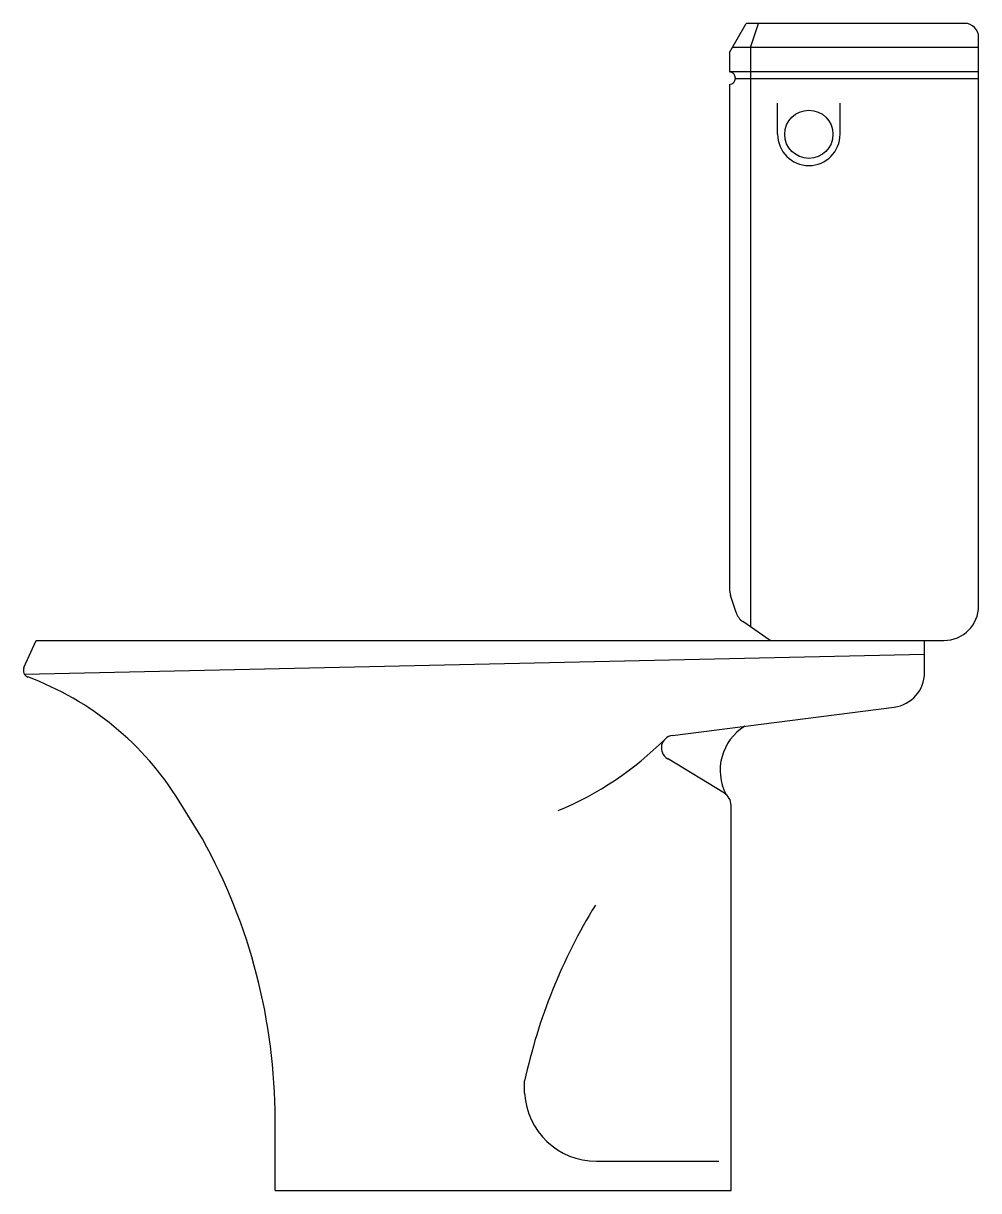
# Model space of a CAD drawing. Header units: millimetres. Extents: x -2985.827 to -2985.15, y 2974.829 to 2975.656.
import ezdxf

# ---------------------------------------------------------------- set-up
doc = ezdxf.new("R2010")
doc.units = ezdxf.units.MM
doc.header["$LTSCALE"] = 10
doc.layers.add('banheiro_louças', color=2, linetype='Continuous')

msp = doc.modelspace()

# ---------------------------------------------------------------- linework, layer by layer
at = {"layer": 'banheiro_louças'}
for p, q in [((-2985.32693, 2975.63534), (-2985.31518, 2975.65609)), ((-2985.16028, 2975.65609), (-2985.31518, 2975.65609)), ((-2985.31218, 2975.63888), (-2985.30648, 2975.65609)), ((-2985.15045, 2975.24328), (-2985.15045, 2975.64626)), ((-2985.32693, 2975.63534), (-2985.32693, 2975.62167)), ((-2985.15045, 2975.63888), (-2985.32493, 2975.63888)), ((-2985.31218, 2975.63888), (-2985.31218, 2975.22837)), ((-2985.15045, 2975.62167), (-2985.32693, 2975.62167)), ((-2985.32693, 2975.61267), (-2985.32693, 2975.25514)), ((-2985.15045, 2975.61676), (-2985.32287, 2975.61676)), ((-2985.29288, 2975.57744), (-2985.29288, 2975.5994)), ((-2985.24862, 2975.57744), (-2985.24862, 2975.5994)), ((-2985.32227, 2975.2384), (-2985.32622, 2975.2506)), ((-2985.29812, 2975.21869), (-2985.31754, 2975.23206)), ((-2985.82691, 2975.1994), (-2985.81823, 2975.21869)), ((-2985.81823, 2975.21869), (-2985.17503, 2975.21869)), ((-2985.18875, 2975.19583), (-2985.18875, 2975.21869)), ((-2985.18875, 2975.20871), (-2985.82649, 2975.1946)), ((-2985.36749, 2975.15133), (-2985.21022, 2975.17144)), ((-2985.33063, 2975.11033), (-2985.37099, 2975.13489)), ((-2985.70046, 2975.078), (-2985.71699, 2975.10485)), ((-2985.3259, 2974.82869), (-2985.3259, 2975.10193)), ((-2985.47214, 2974.8977), (-2985.47214, 2974.90643)), ((-2985.64898, 2974.82869), (-2985.64898, 2974.87911)), ((-2985.42127, 2974.84949), (-2985.33446, 2974.84949)), ((-2985.64898, 2974.82869), (-2985.3259, 2974.82869))]:
    msp.add_line(p, q, dxfattribs=at)
msp.add_circle((-2985.27075, 2975.57744), 0.01709, dxfattribs=at)
for centre, radius, start, end in [((-2985.16028, 2975.64626), 0.00983, 0, 90), ((-2985.32737, 2975.61717), 0.00452, 275.57741, 84.42259), ((-2985.27075, 2975.57744), 0.02213, 180, 0), ((-2985.31218, 2975.25514), 0.01475, 180, 197.92792), ((-2985.31057, 2975.24219), 0.01229, 197.92792, 235.46534), ((-2985.17503, 2975.24328), 0.02459, 270, 0), ((-2985.82243, 2975.19738), 0.00492, 155.7674, 249.62464), ((-2985.21334, 2975.19583), 0.02459, 277.28671, 0), ((-2985.89827, 2974.9932), 0.2129, 31.6299, 69.62464), ((-2985.29674, 2975.12653), 0.03688, 121.72874, 207.51564), ((-2985.53948, 2975.31593), 0.23614, 292.68848, 314.94675), ((-2985.36636, 2975.1425), 0.00891, 97.28619, 238.69024), ((-2985.33574, 2975.10193), 0.00983, 0, 58.69036), ((-2986.05888, 2974.87911), 0.40991, 0, 29.0262), ((-2985.0802, 2974.82121), 0.4011, 148.45637, 167.73366), ((-2985.42127, 2974.90044), 0.05095, 183.08922, 270)]:
    msp.add_arc(centre, radius, start, end, dxfattribs=at)

doc.saveas('drawing.dxf')
